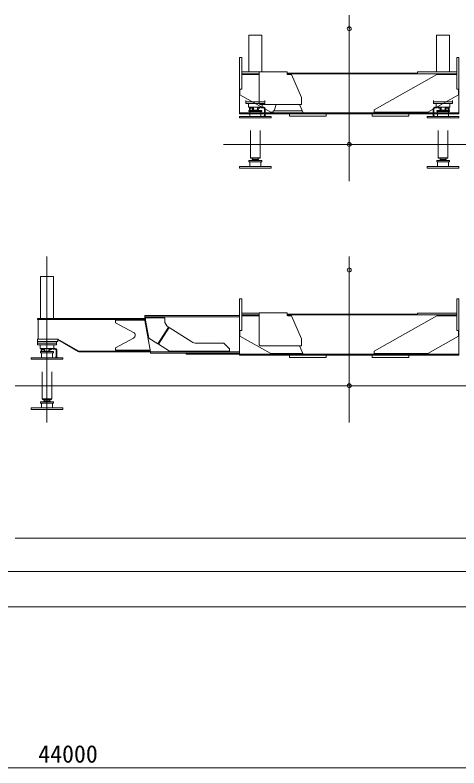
# Model space of a CAD drawing. Units: millimetres, scale not verified. Extents: x -43433 to 27244, y -2306 to 130343.
# Drawn here: x -16248 to -10666, y 8849 to 18307 of the extents above; entities that cross this region are included whole.
import ezdxf
from ezdxf.enums import TextEntityAlignment as Align

# ---------------------------------------------------------------- set-up
doc = ezdxf.new("R2010")
doc.units = ezdxf.units.MM
doc.header["$LTSCALE"] = 100
doc.header["$PDMODE"] = 32
doc.header["$PDSIZE"] = 50
doc.layers.add('0-0_0', color=7, linetype='Continuous', lineweight=18)
doc.styles.add('ＭＳ ゴシック', font='')
doc.styles.get('ＭＳ ゴシック').set_extended_font_data('MS Gothic')

# ---------------------------------------------------------------- blocks, each defined once
blk = doc.blocks.new('D8')
at = {"layer": '0-0_0'}
blk.add_line((9068.68, 9912.34), (-12931.32, 9912.34), dxfattribs=at)
at = {"layer": '0-0_0', "style": 'ＭＳ ゴシック'}
blk.add_text('44000', height=110, dxfattribs=at).set_placement((-2118.82, 9912.59), align=Align.BOTTOM_LEFT)

msp = doc.modelspace()

# ---------------------------------------------------------------- linework, layer by layer
at = {"layer": '0-0_0', "color": 4}
for p, q in [((-12046.4, 16219.2), (-12046.4, 18307.4)), ((-13308.9, 17594.9), (-13308.9, 18054.9)), ((-13308.9, 18054.9), (-13143.9, 18054.9)), ((-13143.9, 17596), (-13143.9, 18054.9)), ((-10948.9, 17594.9), (-10948.9, 18054.9)), ((-10783.9, 18054.9), (-10948.9, 18054.9)), ((-10783.9, 17594.9), (-10783.9, 18054.9)), ((-13426.3, 17774.9), (-13398.3, 17774.9)), ((-13426.3, 17065.9), (-13426.3, 17774.9)), ((-13398.3, 17374.9), (-13398.3, 17774.9)), ((-10694.4, 17774.9), (-10694.4, 17374.9)), ((-10694.4, 17774.9), (-10666.4, 17774.9)), ((-10666.4, 17774.9), (-10666.4, 17067.9)), ((-13398.3, 17594.9), (-13179, 17594.9)), ((-13179, 17596), (-12852.1, 17596)), ((-13179, 17596), (-13179, 17196)), ((-12852.1, 17596), (-12827.4, 17596)), ((-12827.4, 17596), (-12827.4, 17569.5)), ((-11186.4, 17594.9), (-10694.4, 17594.9)), ((-13398.3, 17570.9), (-13179, 17570.9)), ((-13179, 17560.9), (-13398.3, 17560.9)), ((-12827.4, 17578.9), (-11186.4, 17578.9)), ((-12827.4, 17570.9), (-11186.4, 17570.9)), ((-12817.4, 17559.5), (-12771.3, 17559.5)), ((-12645.9, 17270), (-12771.3, 17559.5)), ((-11734.4, 17117.9), (-10946.4, 17560.9)), ((-10946.4, 17560.9), (-10694.4, 17560.9)), ((-13398.3, 17374.9), (-13426.3, 17374.9)), ((-13421.3, 17374.9), (-13421.3, 17305.9)), ((-10694.4, 17374.9), (-10666.4, 17374.9)), ((-10671.4, 17374.9), (-10671.4, 17305.9)), ((-13033.6, 17087.9), (-13421.3, 17305.9)), ((-13346.3, 17232.7), (-13346.3, 17194.9)), ((-13106.3, 17215.9), (-13346.3, 17215.9)), ((-13106.3, 17194.9), (-13106.3, 17232.7)), ((-12647.4, 17269.4), (-12645.8, 17269.4)), ((-12645.8, 17182.8), (-12645.8, 17269.4)), ((-10671.4, 17305.9), (-11059.1, 17087.9)), ((-10986.4, 17194.9), (-10986.4, 17232.7)), ((-10986.4, 17215.9), (-10746.4, 17215.9)), ((-10746.4, 17232.7), (-10746.4, 17194.9)), ((-13106.3, 17194.9), (-13346.3, 17194.9)), ((-13311.3, 17148.9), (-13311.3, 17194.9)), ((-13121.3, 17148.9), (-13311.3, 17148.9)), ((-13301.3, 17111.9), (-13301.3, 17148.9)), ((-13292.3, 17111.9), (-13292.3, 17148.9)), ((-13286.3, 17148.9), (-13286.3, 17146.4)), ((-13284.3, 17138.9), (-13286.3, 17146.4)), ((-13284.3, 17138.9), (-13284.5, 17139.4)), ((-13284.3, 17138.9), (-13251.3, 17138.9)), ((-13260.3, 17128.9), (-13260.3, 17124.3)), ((-13251.3, 17111.9), (-13251.3, 17148.9)), ((-13201.3, 17148.9), (-13201.3, 17111.9)), ((-13201.3, 17138.9), (-13168.3, 17138.9)), ((-13192.3, 17124.3), (-13192.3, 17128.9)), ((-13177.4, 17194.4), (-13179, 17196)), ((-13165.8, 17182.8), (-13177.4, 17194.4)), ((-13168.3, 17138.9), (-13166.3, 17146.4)), ((-13168.2, 17139.4), (-13168.3, 17138.9)), ((-13166.3, 17148.9), (-13166.3, 17146.4)), ((-13165.8, 17182.8), (-12645.8, 17182.8)), ((-13153.3, 17148.9), (-13153.3, 17139.9)), ((-13121.3, 17139.9), (-13153.3, 17139.9)), ((-13141.3, 17194.9), (-13141.3, 17148.9)), ((-13112.3, 17130.7), (-13112.3, 17049.9)), ((-13103.3, 17131.2), (-13103.3, 17049.9)), ((-12991.4, 17105.9), (-12963.5, 17182.8)), ((-12672.5, 17182.8), (-12626.4, 17077.9)), ((-10989.4, 17131.2), (-10989.4, 17049.9)), ((-10986.4, 17194.9), (-10746.4, 17194.9)), ((-10980.4, 17130.7), (-10980.4, 17049.9)), ((-10971.4, 17148.9), (-10781.4, 17148.9)), ((-10971.4, 17139.9), (-10939.4, 17139.9)), ((-10951.4, 17194.9), (-10951.4, 17148.9)), ((-10939.4, 17148.9), (-10939.4, 17139.9)), ((-10926.4, 17148.9), (-10926.4, 17146.4)), ((-10924.4, 17138.9), (-10926.4, 17146.4)), ((-10924.5, 17139.4), (-10924.4, 17138.9)), ((-10891.4, 17138.9), (-10924.4, 17138.9)), ((-10900.4, 17124.3), (-10900.4, 17128.9)), ((-10891.4, 17148.9), (-10891.4, 17111.9)), ((-10841.4, 17111.9), (-10841.4, 17148.9)), ((-10808.4, 17138.9), (-10841.4, 17138.9)), ((-10832.4, 17128.9), (-10832.4, 17124.3)), ((-10808.4, 17138.9), (-10806.4, 17146.4)), ((-10808.4, 17138.9), (-10808.2, 17139.4)), ((-10806.4, 17148.9), (-10806.4, 17146.4)), ((-10800.4, 17111.9), (-10800.4, 17148.9)), ((-10791.4, 17111.9), (-10791.4, 17148.9)), ((-10781.4, 17148.9), (-10781.4, 17194.9)), ((-13426.3, 17077.9), (-10666.4, 17077.9)), ((-13426.3, 17065.9), (-10666.4, 17065.9)), ((-13026.3, 17033.9), (-13426.3, 17033.9)), ((-13426.3, 17033.9), (-13426.3, 17014.9)), ((-13306.3, 17109.9), (-13306.3, 17094.4)), ((-13146.3, 17109.9), (-13306.3, 17109.9)), ((-13146.3, 17094.4), (-13306.3, 17094.4)), ((-13292.3, 17111.9), (-13301.3, 17111.9)), ((-13296.3, 17094.4), (-13296.3, 17033.9)), ((-13296.3, 17065.9), (-13296.3, 17033.9)), ((-13201.3, 17111.9), (-13251.3, 17111.9)), ((-13156.3, 17033.9), (-13156.3, 17094.4)), ((-13156.3, 17033.9), (-13156.3, 17065.9)), ((-13146.3, 17094.4), (-13146.3, 17109.9)), ((-13103.3, 17049.9), (-13112.3, 17049.9)), ((-13001.4, 17087.9), (-13033.6, 17087.9)), ((-13026.3, 17014.9), (-13026.3, 17033.9)), ((-12999.2, 17080.3), (-12991.8, 17078)), ((-12990.9, 17077.9), (-12626.4, 17077.9)), ((-12796.3, 17037.9), (-12796.3, 17065.9)), ((-12626.4, 17077.9), (-12626.4, 17065.9)), ((-11756.4, 17065.9), (-11756.4, 17037.9)), ((-11756.4, 17037.9), (-11296.4, 17037.9)), ((-11734.4, 17117.9), (-11734.4, 17087.9)), ((-11734.4, 17087.9), (-11059.1, 17087.9)), ((-11296.4, 17037.9), (-11296.4, 17065.9)), ((-11066.4, 17014.9), (-11066.4, 17033.9)), ((-11066.4, 17033.9), (-10666.4, 17033.9)), ((-10989.4, 17049.9), (-10980.4, 17049.9)), ((-10946.4, 17109.9), (-10786.4, 17109.9)), ((-10946.4, 17094.4), (-10946.4, 17109.9)), ((-10946.4, 17094.4), (-10786.4, 17094.4)), ((-10936.4, 17033.9), (-10936.4, 17094.4)), ((-10936.4, 17033.9), (-10936.4, 17065.9)), ((-10891.4, 17111.9), (-10841.4, 17111.9)), ((-10800.4, 17111.9), (-10791.4, 17111.9)), ((-10796.4, 17094.4), (-10796.4, 17033.9)), ((-10796.4, 17065.9), (-10796.4, 17033.9)), ((-10786.4, 17109.9), (-10786.4, 17094.4)), ((-10666.4, 17033.9), (-10666.4, 17014.9)), ((-13026.3, 17014.9), (-13426.3, 17014.9)), ((-11066.4, 17014.9), (-10666.4, 17014.9)), ((-13286.3, 16858.2), (-13286.3, 16515.9)), ((-13166.3, 16858.2), (-13166.3, 16515.9)), ((-10926.4, 16858.2), (-10926.4, 16515.9)), ((-10806.4, 16858.2), (-10806.4, 16515.9)), ((-13626.3, 16681.4), (-10466.4, 16681.4)), ((-13306.3, 16479.9), (-13306.3, 16464.4)), ((-13146.3, 16464.4), (-13306.3, 16464.4)), ((-13296.3, 16462.9), (-13296.3, 16403.9)), ((-13166.3, 16515.9), (-13286.3, 16515.9)), ((-13284.3, 16508.5), (-13286.3, 16515.9)), ((-13168.3, 16508.5), (-13284.3, 16508.5)), ((-13260.4, 16498.5), (-13260.4, 16493.4)), ((-13259.8, 16493.4), (-13194, 16493.4)), ((-13192.4, 16494.3), (-13192.4, 16498.5)), ((-13166.4, 16515.9), (-13168.4, 16508.5)), ((-13157.3, 16463.9), (-13156.3, 16462.9)), ((-13156.3, 16403.9), (-13156.3, 16462.9)), ((-10946.4, 16464.4), (-10786.4, 16464.4)), ((-10935.4, 16463.9), (-10936.4, 16462.9)), ((-10936.4, 16403.9), (-10936.4, 16462.9)), ((-10926.4, 16515.9), (-10806.4, 16515.9)), ((-10926.3, 16515.9), (-10924.3, 16508.5)), ((-10924.4, 16508.5), (-10808.4, 16508.5)), ((-10900.4, 16494.3), (-10900.4, 16498.5)), ((-10832.9, 16493.4), (-10898.7, 16493.4)), ((-10832.4, 16498.5), (-10832.4, 16493.4)), ((-10808.4, 16508.5), (-10806.4, 16515.9)), ((-10796.4, 16462.9), (-10796.4, 16403.9)), ((-10786.4, 16479.9), (-10786.4, 16464.4)), ((-13026.3, 16403.9), (-13426.3, 16403.9)), ((-13426.3, 16403.9), (-13426.3, 16384.9)), ((-13026.3, 16384.9), (-13426.3, 16384.9)), ((-13026.3, 16384.9), (-13026.3, 16403.9)), ((-11066.4, 16403.9), (-10666.4, 16403.9)), ((-11066.4, 16384.9), (-11066.4, 16403.9)), ((-11066.4, 16384.9), (-10666.4, 16384.9)), ((-10666.4, 16403.9), (-10666.4, 16384.9)), ((-15846.3, 13188.1), (-15846.3, 15276.3)), ((-12046.3, 13188.1), (-12046.3, 15276.3)), ((-15928.8, 15023.9), (-15763.8, 15023.9)), ((-15928.8, 14494.9), (-15928.8, 15023.9)), ((-15763.8, 14494.9), (-15763.8, 15023.9)), ((-13426.3, 14034.9), (-13426.3, 14743.9)), ((-13426.3, 14743.9), (-13398.3, 14743.9)), ((-13398.3, 14343.9), (-13398.3, 14743.9)), ((-10694.4, 14743.9), (-10666.4, 14743.9)), ((-10694.4, 14743.9), (-10694.4, 14343.9)), ((-10666.4, 14743.9), (-10666.4, 14036.9)), ((-14616.3, 14494.9), (-15966.3, 14494.9)), ((-15966.3, 14494.9), (-15966.3, 14482.9)), ((-14616.3, 14482.9), (-15966.3, 14482.9)), ((-15955.3, 14482.9), (-15955.3, 14236.9)), ((-14986.3, 14472.9), (-14986.3, 14442.9)), ((-14616.3, 14472.9), (-14986.3, 14472.9)), ((-14616.3, 14532.9), (-14616.3, 14471.9)), ((-13426.3, 14532.9), (-14616.3, 14532.9)), ((-14607.3, 14516.9), (-14616.3, 14507.9)), ((-13426.3, 14516.9), (-14616.3, 14516.9)), ((-14546.3, 14074.9), (-14616.3, 14471.9)), ((-14566.9, 14249.1), (-14606.3, 14472.7)), ((-14366.3, 14504.9), (-14366.3, 14472.2)), ((-13398.3, 14563.9), (-13179, 14563.9)), ((-13398.3, 14539.9), (-13179, 14539.9)), ((-13179, 14529.9), (-13398.3, 14529.9)), ((-13179, 14565), (-13179, 14165)), ((-13179, 14565), (-12852.1, 14565)), ((-12852.1, 14565), (-12827.3, 14565)), ((-12827.3, 14565), (-12827.3, 14538.5)), ((-12827.3, 14547.9), (-11186.4, 14547.9)), ((-12827.3, 14539.9), (-11186.4, 14539.9)), ((-12817.3, 14528.5), (-12771.3, 14528.5)), ((-12645.9, 14239), (-12771.3, 14528.5)), ((-11734.4, 14086.9), (-10946.4, 14529.9)), ((-11186.4, 14563.9), (-11186.4, 14539.9)), ((-11186.4, 14563.9), (-10694.4, 14563.9)), ((-11186.4, 14539.9), (-10694.4, 14539.9)), ((-10946.4, 14529.9), (-10694.4, 14529.9)), ((-14986.3, 14442.9), (-14757.4, 14320.1)), ((-14453.4, 14177.2), (-14319.9, 14387.7)), ((-14444.9, 14171.8), (-14311.4, 14382.4)), ((-14311.4, 14382.4), (-14024.5, 14200.4)), ((-13398.3, 14343.9), (-13426.3, 14343.9)), ((-13421.3, 14343.9), (-13421.3, 14274.9)), ((-10694.4, 14343.9), (-10666.4, 14343.9)), ((-10671.4, 14343.9), (-10671.4, 14274.9)), ((-15709.3, 14206.9), (-15966.3, 14206.9)), ((-15966.3, 14206.9), (-15966.3, 14163.9)), ((-15726.3, 14163.9), (-15726.3, 14206.9)), ((-15709.3, 14236.9), (-15709.3, 14206.9)), ((-15709.3, 14234.6), (-15708.3, 14236.3)), ((-15699.2, 14221.9), (-15709.3, 14234.6)), ((-15709.3, 14221.7), (-15699.2, 14221.9)), ((-15708.3, 14236.3), (-15445.3, 14086.9)), ((-15699.2, 14221.9), (-15453.1, 14082.1)), ((-14986.3, 14126.9), (-14757.4, 14249.6)), ((-14453.4, 14177.2), (-14566.9, 14249.1)), ((-13033.6, 14056.9), (-13421.3, 14274.9)), ((-12647.4, 14238.4), (-12645.8, 14238.4)), ((-12645.8, 14151.8), (-12645.8, 14238.4)), ((-10671.4, 14274.9), (-11059.1, 14056.9)), ((-15726.3, 14184.9), (-15966.3, 14184.9)), ((-15726.3, 14163.9), (-15966.3, 14163.9)), ((-15931.3, 14117.9), (-15931.3, 14163.9)), ((-15741.3, 14117.9), (-15931.3, 14117.9)), ((-15921.3, 14080.9), (-15921.3, 14117.9)), ((-15912.3, 14080.9), (-15912.3, 14117.9)), ((-15906.3, 14117.9), (-15906.3, 14115.3)), ((-15904.3, 14107.9), (-15906.3, 14115.3)), ((-15904.3, 14107.9), (-15904.5, 14108.4)), ((-15904.3, 14107.9), (-15871.3, 14107.9)), ((-15880.3, 14097.9), (-15880.3, 14093.3)), ((-15871.3, 14080.9), (-15871.3, 14117.9)), ((-15821.3, 14117.9), (-15821.3, 14080.9)), ((-15821.3, 14107.9), (-15788.3, 14107.9)), ((-15812.3, 14093.3), (-15812.3, 14097.9)), ((-15788.3, 14107.9), (-15786.3, 14115.3)), ((-15788.2, 14108.4), (-15788.3, 14107.9)), ((-15786.3, 14117.9), (-15786.3, 14115.3)), ((-15773.3, 14117.9), (-15773.3, 14108.9)), ((-15741.3, 14108.9), (-15773.3, 14108.9)), ((-15761.3, 14163.9), (-15761.3, 14117.9)), ((-15732.3, 14099.6), (-15732.3, 14018.9)), ((-15723.3, 14100.2), (-15723.3, 14018.9)), ((-14986.3, 14126.9), (-14986.3, 14096.9)), ((-14550.2, 14096.9), (-14986.3, 14096.9)), ((-14307.8, 14084.9), (-14444.9, 14171.8)), ((-13970.9, 14184.9), (-13621.3, 14184.9)), ((-13551.3, 14114.9), (-13621.3, 14184.9)), ((-13551.3, 14114.9), (-13551.3, 14084.9)), ((-13177.4, 14163.4), (-13179, 14165)), ((-13165.8, 14151.8), (-13177.4, 14163.4)), ((-13165.8, 14151.8), (-12645.8, 14151.8)), ((-12672.5, 14151.8), (-12626.3, 14046.9)), ((-16046.3, 14002.9), (-16046.3, 13983.9)), ((-15646.3, 14002.9), (-16046.3, 14002.9)), ((-15926.3, 14078.9), (-15926.3, 14063.4)), ((-15766.3, 14063.4), (-15926.3, 14063.4)), ((-15912.3, 14080.9), (-15921.3, 14080.9)), ((-15916.3, 14063.4), (-15916.3, 14002.9)), ((-15916.3, 14034.9), (-15916.3, 14002.9)), ((-15821.3, 14080.9), (-15871.3, 14080.9)), ((-15776.3, 14002.9), (-15776.3, 14063.4)), ((-15776.3, 14002.9), (-15776.3, 14034.9)), ((-15723.3, 14018.9), (-15732.3, 14018.9)), ((-15646.3, 13983.9), (-15646.3, 14002.9)), ((-15447.2, 14085.6), (-15453.1, 14082.1)), ((-15446.2, 14087.4), (-15447.2, 14085.6)), ((-14548.4, 14086.9), (-15445.3, 14086.9)), ((-15444.3, 14086.9), (-15444.3, 14084.9)), ((-15444.3, 14084.9), (-15438.5, 14074.9)), ((-14546.3, 14074.9), (-15438.5, 14074.9)), ((-13426.3, 14074.9), (-14546.3, 14074.9)), ((-14546.3, 14074.9), (-14546.3, 14060.9)), ((-13426.3, 14060.9), (-14546.3, 14060.9)), ((-13551.3, 14084.9), (-14307.8, 14084.9)), ((-14095.3, 14051.9), (-14095.3, 14060.9)), ((-14095.3, 14051.9), (-14090.3, 14046.9)), ((-13426.3, 14046.9), (-14090.3, 14046.9)), ((-13426.3, 14046.9), (-10666.4, 14046.9)), ((-13426.3, 14034.9), (-10666.4, 14034.9)), ((-12630.7, 14056.9), (-13033.6, 14056.9)), ((-12990.9, 14046.9), (-12626.3, 14046.9)), ((-12796.3, 14006.9), (-12796.3, 14034.9)), ((-12336.3, 14006.9), (-12796.3, 14006.9)), ((-12626.3, 14046.9), (-12626.3, 14034.9)), ((-12336.3, 14034.9), (-12336.3, 14006.9)), ((-11756.4, 14034.9), (-11756.4, 14006.9)), ((-11756.4, 14006.9), (-11296.4, 14006.9)), ((-11734.4, 14086.9), (-11734.4, 14056.9)), ((-11734.4, 14056.9), (-11059.1, 14056.9)), ((-11296.4, 14006.9), (-11296.4, 14034.9)), ((-15646.3, 13983.9), (-16046.3, 13983.9)), ((-15906.3, 13827.2), (-15906.3, 13484.9)), ((-15786.3, 13827.2), (-15786.3, 13484.9)), ((-16246.3, 13650.4), (-7846.4, 13650.4)), ((-15766.3, 13448.9), (-15926.3, 13448.9)), ((-15926.3, 13448.9), (-15926.3, 13433.4)), ((-15766.3, 13433.4), (-15926.3, 13433.4)), ((-15915.3, 13432.9), (-15916.3, 13431.9)), ((-15916.3, 13431.9), (-15916.3, 13372.9)), ((-15777.3, 13432.9), (-15915.3, 13432.9)), ((-15904.3, 13477.4), (-15906.3, 13484.9)), ((-15786.3, 13484.9), (-15906.3, 13484.9)), ((-15788.3, 13477.4), (-15904.3, 13477.4)), ((-15880.3, 13467.4), (-15880.3, 13462.3)), ((-15879.8, 13462.3), (-15814, 13462.3)), ((-15812.3, 13463.3), (-15812.3, 13467.4)), ((-15786.3, 13484.9), (-15788.3, 13477.4)), ((-15777.3, 13432.9), (-15776.3, 13431.9)), ((-15776.3, 13372.9), (-15776.3, 13431.9)), ((-15766.3, 13433.4), (-15766.3, 13448.9)), ((-16046.3, 13372.9), (-16046.3, 13353.9)), ((-15646.3, 13372.9), (-16046.3, 13372.9)), ((-15646.3, 13353.9), (-16046.3, 13353.9)), ((-15646.3, 13353.9), (-15646.3, 13372.9))]:
    msp.add_line(p, q, dxfattribs=at)
at = {"layer": '0-0_0', "color": 5}
for p, q in [((-16247.8, 11734.6), (-9393.8, 11734.6)), ((-16502.4, 11318.6), (-9553.7, 11318.6)), ((-16490.8, 10872.1), (-9627.8, 10872.1))]:
    msp.add_line(p, q, dxfattribs=at)
at = {"layer": '0-0_0', "color": 4}
for points in [[(-11186.4, 17594.9), (-11186.4, 17570.9), (-10694.4, 17570.9)], [(-13001.4, 17083.1), (-13001.4, 17105.9), (-12638.7, 17105.9)], [(-12336.3, 17065.9), (-12336.3, 17037.9), (-12796.3, 17037.9)], [(-13146.3, 16464.4), (-13146.3, 16479.9), (-13306.3, 16479.9)], [(-13157.3, 16463.9), (-13295.3, 16463.9), (-13296.3, 16462.9)], [(-10946.4, 16464.4), (-10946.4, 16479.9), (-10786.4, 16479.9)], [(-10935.4, 16463.9), (-10797.4, 16463.9), (-10796.4, 16462.9)], [(-14366.3, 14504.9), (-14606.3, 14504.9), (-14606.3, 14472.7)], [(-15709.3, 14236.9), (-15966.3, 14236.9), (-15966.3, 14206.9)], [(-15766.3, 14063.4), (-15766.3, 14078.9), (-15926.3, 14078.9)]]:
    msp.add_lwpolyline(points, dxfattribs=at)
for centre in [(-13108.3, 17041.9), (-10984.4, 17041.9), (-15728.3, 14010.9)]:
    msp.add_circle(centre, 8, dxfattribs=at)
for centre, radius, start, end in [((-12817.4, 17569.5), 10, 180, 270), ((-13270.3, 17128.9), 10, 0.00004, 90.00007), ((-13226.3, 17093.9), 45, 140.21242, 159.17283), ((-13262.8, 17124.3), 2.5, 320.21231, 359.99991), ((-13182.3, 17128.9), 10, 90.00002, 180.00002), ((-13189.8, 17124.3), 2.5, 180.00002, 219.78767), ((-13226.3, 17093.9), 45, 20.8272, 39.78764), ((-13121.3, 17130.9), 18, 359.99998, 89.99996), ((-13121.3, 17130.9), 9, 359.99998, 89.99996), ((-10971.4, 17130.9), 18, 90.00004, 180.00002), ((-10971.4, 17130.9), 9, 90.00004, 180.00002), ((-10910.4, 17128.9), 10, 359.99998, 89.99998), ((-10866.4, 17093.9), 45, 140.21236, 159.17281), ((-10902.9, 17124.3), 2.5, 320.21233, 359.99998), ((-10822.4, 17128.9), 10, 89.99993, 179.99996), ((-10829.9, 17124.3), 2.5, 180.00009, 219.78769), ((-10866.4, 17093.9), 45, 20.82717, 39.78758), ((-12998.4, 17083.1), 3, 180, 253.30076), ((-12990.9, 17080.9), 3, 253.30076, 270), ((-13270.3, 16498.5), 10, 0.00004, 90.00002), ((-13226.3, 16463.9), 45, 139.07348, 159.17283), ((-13262.8, 16494.3), 2.5, 320.21231, 359.99991), ((-13182.3, 16498.5), 10, 90.00002, 180), ((-13189.8, 16494.3), 2.5, 180.00007, 219.78768), ((-13226.3, 16463.9), 45, 20.8272, 40.92653), ((-10910.4, 16498.5), 10, 0, 89.99998), ((-10866.4, 16463.9), 45, 139.07347, 159.17281), ((-10902.9, 16494.3), 2.5, 320.21233, 359.99998), ((-10822.4, 16498.5), 10, 89.99998, 179.99996), ((-10829.9, 16494.3), 2.5, 180.00009, 219.78769), ((-10866.4, 16463.9), 45, 20.82717, 40.92652), ((-14266.3, 14472.2), 100, 180, 237.62138), ((-12817.3, 14538.5), 10, 180, 270), ((-14776.3, 14284.9), 40, 298.20216, 61.7978), ((-13970.9, 14284.9), 100, 237.62138, 270), ((-15890.3, 14097.9), 10, 0.00004, 90.00007), ((-15882.8, 14093.3), 2.5, 320.21231, 359.99991), ((-15802.3, 14097.9), 10, 90.00002, 180.00002), ((-15809.8, 14093.3), 2.5, 180.00007, 219.78768), ((-15741.3, 14099.9), 18, 359.99998, 89.99996), ((-15741.3, 14099.9), 9, 359.99998, 89.99996), ((-15846.3, 14062.9), 45, 140.21242, 159.17283), ((-15846.3, 14062.9), 45, 20.8272, 39.78764), ((-15438.5, 14093.2), 18.3, 217.20783, 270), ((-12990.9, 14049.9), 3, 253.30076, 270), ((-15890.3, 13467.4), 10, 0.00004, 90.00002), ((-15846.3, 13432.9), 45, 139.07348, 159.17283), ((-15882.8, 13463.3), 2.5, 320.21231, 359.99991), ((-15802.3, 13467.4), 10, 90.00002, 180), ((-15809.8, 13463.3), 2.5, 180.00002, 219.78767), ((-15846.3, 13432.9), 45, 20.8272, 40.92653)]:
    msp.add_arc(centre, radius, start, end, dxfattribs=at)
at = {"layer": '0-0_0'}
for p in [(-12046.4, 18135.4), (-12046.4, 16681.4), (-12046.3, 15104.4), (-12046.3, 13650.4)]:
    msp.add_point(p, dxfattribs=at)

# ---------------------------------------------------------------- block references
at = {"layer": '0-0_0', "xscale": 2, "yscale": 2}
msp.add_blockref('D8', (-11718.2, -10975.2), dxfattribs=at)

doc.saveas('drawing.dxf')
